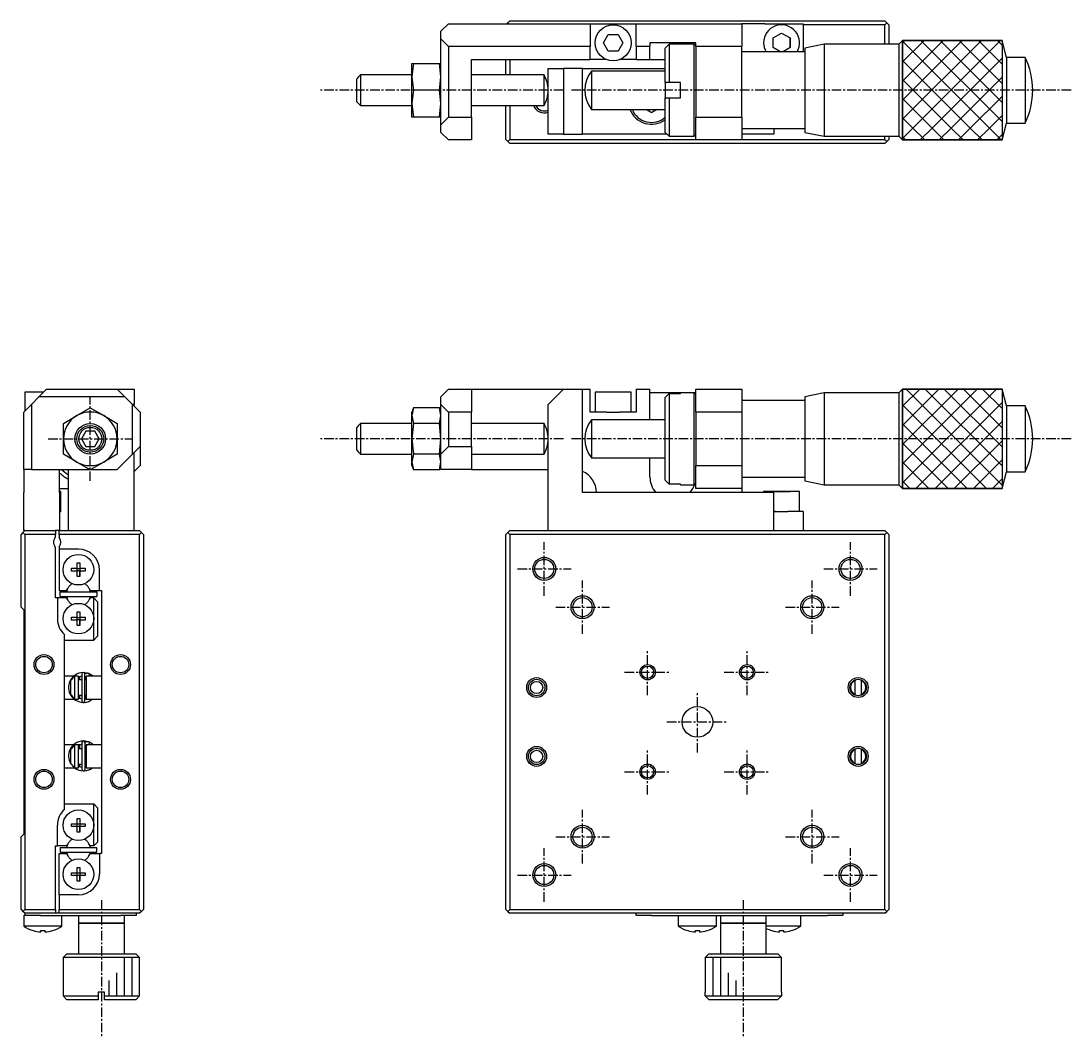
# Model space of a CAD drawing. Extents: x 10 to 361, y 10 to 236.
# Drawn here: x 64 to 201.2, y 103.1 to 236 of the extents above; entities that cross this region are included whole.
import ezdxf

# ---------------------------------------------------------------- set-up
doc = ezdxf.new("R2010")
doc.units = 0
doc.linetypes.add('CENTER', pattern=[2, 1.25, -0.25, 0.25, -0.25])
doc.layers.get('0').update_dxf_attribs({"linetype": 'CONTINUOUS'})
doc.layers.add('CENTER', color=1, linetype='CENTER')

msp = doc.modelspace()

# ---------------------------------------------------------------- linework, layer by layer
at = {"color": 7, "linetype": 'CONTINUOUS'}
for p, q in [((127.599996, 235.75), (127.849996, 236)), ((127.849996, 236), (176.849996, 236)), ((176.849996, 236), (177.099996, 235.75)), ((118.849996, 234.65), (119.849996, 235.65)), ((118.849996, 233.65), (118.849996, 234.65)), ((119.849996, 235.65), (138.349996, 235.65)), ((127.499996, 235.65), (127.599996, 235.75)), ((127.599996, 235.75), (127.699996, 235.65)), ((138.349996, 235.65), (138.349996, 232.65)), ((138.349996, 235.65), (144.349996, 235.65)), ((144.349996, 235.65), (158.149996, 235.65)), ((144.349996, 232.65), (144.349996, 235.65)), ((158.149996, 235.65), (158.149996, 232.65)), ((161.149996, 235.65), (158.149996, 235.65)), ((161.149996, 235.65), (166.149996, 235.65)), ((166.149996, 235.65), (166.149996, 231.95)), ((176.849996, 235.5), (166.149996, 235.5)), ((176.849996, 235.5), (177.099996, 235.75)), ((176.849996, 232.949996), (176.849996, 235.5)), ((177.099996, 235.75), (177.349996, 235.5)), ((177.349996, 235.5), (177.349996, 232.949996)), ((118.849996, 230.45), (118.849996, 233.65)), ((118.849996, 233.65), (119.849996, 232.65)), ((140.079826, 233.15), (140.714911, 234.25)), ((140.714911, 234.25), (141.985082, 234.25)), ((141.985082, 234.25), (142.620167, 233.15)), ((162.249997, 233.785085), (163.349997, 234.420171)), ((162.249997, 232.514915), (162.249997, 233.785085)), ((163.349997, 234.420171), (164.449997, 233.785085)), ((164.449997, 233.785085), (164.449997, 232.514915)), ((164.449997, 232.514915), (164.449997, 233.785085)), ((179.150002, 233.449999), (178.65, 232.949996)), ((179.150002, 233.449999), (192.150003, 233.449999)), ((179.150002, 220.450001), (179.150002, 233.449999)), ((192.739491, 231.25), (192.150003, 233.449999)), ((192.150003, 233.449999), (192.150003, 220.450001)), ((119.849996, 232.65), (119.849996, 223.45)), ((138.349996, 232.65), (119.849996, 232.65)), ((138.349996, 230.95), (138.349996, 232.65)), ((140.714911, 232.05), (140.079826, 233.15)), ((141.985082, 232.05), (140.714911, 232.05)), ((142.620167, 233.15), (141.985082, 232.05)), ((144.349996, 232.65), (144.349996, 230.95)), ((146.149996, 232.65), (144.349996, 232.65)), ((152.149996, 233.15), (146.149996, 233.15)), ((146.149996, 233.15), (146.149996, 232.65)), ((146.149996, 230.95), (146.149996, 232.65)), ((148.649996, 232.95), (148.149996, 232.45)), ((148.149996, 227.95), (148.149996, 232.45)), ((148.649996, 232.95), (148.649996, 227.95)), ((151.949996, 232.95), (148.649996, 232.95)), ((151.949997, 220.95), (151.949996, 232.95)), ((152.149996, 232.75), (151.949996, 232.95)), ((152.149996, 232.65), (152.149996, 233.15)), ((158.149996, 232.65), (152.149996, 232.65)), ((152.149996, 232.65), (152.149996, 223.45)), ((158.149996, 223.45), (158.149996, 232.65)), ((166.399996, 231.95), (158.149996, 231.95)), ((163.228457, 231.95), (162.249997, 232.514915)), ((162.249997, 232.514915), (163.228457, 231.95)), ((164.449997, 232.514915), (163.471536, 231.95)), ((163.471536, 231.95), (164.449997, 232.514915)), ((168.899995, 232.949996), (166.399996, 232.449997)), ((166.399996, 232.449997), (166.399996, 221.450003)), ((168.899995, 232.949996), (168.899995, 220.950004)), ((178.65, 232.949996), (168.899995, 232.949996)), ((178.65, 232.949996), (178.65, 220.950004)), ((115.247069, 230.45), (115.049996, 228.7)), ((115.049996, 230.45), (115.247069, 230.45)), ((115.049996, 228.7), (115.049996, 230.45)), ((115.247069, 230.45), (118.652924, 230.45)), ((118.849996, 228.7), (118.652924, 230.45)), ((118.652924, 230.45), (118.849996, 230.45)), ((118.849996, 228.95), (118.849996, 230.45)), ((122.849996, 230.95), (138.349996, 230.95)), ((122.849996, 223.45), (122.849996, 230.95)), ((127.349996, 228.95), (127.349996, 230.95)), ((127.849996, 230.95), (127.849996, 228.95)), ((140.523861, 230.95), (138.349996, 230.95)), ((144.349996, 230.95), (142.176132, 230.95)), ((144.349996, 230.95), (146.149996, 230.95)), ((146.149996, 230.95), (148.149996, 230.95)), ((192.739491, 231.25), (192.739491, 222.65)), ((195.150002, 231.25), (192.739491, 231.25)), ((195.150002, 231.25), (195.150002, 222.65)), ((132.849997, 221.2), (132.849997, 229.8)), ((132.849997, 229.8), (134.849997, 229.8)), ((134.849997, 229.8), (134.849997, 221.2)), ((137.349997, 229.8), (134.849997, 229.8)), ((137.349997, 221.2), (137.349997, 229.8)), ((137.349997, 229.8), (148.149996, 229.8)), ((138.527505, 229.449996), (138.527505, 224.450004)), ((148.149996, 229.449996), (138.527505, 229.449996)), ((108.099997, 228.7), (107.849997, 228.45)), ((107.849997, 226.95), (107.849997, 228.45)), ((108.349997, 228.95), (108.099997, 228.7)), ((108.349997, 228.95), (108.349997, 226.95)), ((115.049977, 228.95), (108.349997, 228.95)), ((115.049996, 228.7), (115.247069, 226.95)), ((115.049996, 225.2), (115.049996, 228.7)), ((118.652924, 226.95), (118.849996, 228.7)), ((118.849996, 224.95), (118.849996, 228.95)), ((132.314098, 228.95), (122.850016, 228.95)), ((132.314098, 226.95), (132.314098, 228.950005)), ((132.314098, 226.95), (132.314098, 228.95)), ((148.149996, 227.950072), (148.149996, 226.949966)), ((148.649996, 227.95), (148.149996, 227.95)), ((150.149996, 227.95), (148.649996, 227.95)), ((150.149997, 225.95), (150.149996, 227.95)), ((107.849997, 225.45), (107.849997, 226.95)), ((108.349997, 226.95), (108.349997, 224.95)), ((115.247069, 226.95), (115.049996, 225.2)), ((118.652924, 226.95), (115.247069, 226.95)), ((118.849996, 225.2), (118.652924, 226.95)), ((132.314098, 224.949995), (132.314098, 226.95)), ((132.314098, 224.95), (132.314098, 226.95)), ((148.149996, 226.949966), (148.149996, 225.95)), ((107.849997, 225.45), (108.099997, 225.2)), ((108.099997, 225.2), (108.349997, 224.95)), ((108.349997, 224.95), (115.049977, 224.95)), ((115.049996, 225.2), (115.247069, 223.45)), ((115.049996, 223.45), (115.049996, 225.2)), ((118.652924, 223.45), (118.849996, 225.2)), ((118.849996, 223.45), (118.849996, 224.95)), ((122.850016, 224.95), (132.314098, 224.95)), ((127.349996, 220.5), (127.349996, 224.95)), ((127.849996, 224.95), (127.849996, 220.5)), ((148.149997, 221.45), (148.149997, 225.95)), ((148.149997, 225.95), (148.649997, 225.95)), ((148.649997, 225.95), (148.649997, 220.95)), ((148.649997, 225.95), (150.149997, 225.95)), ((138.527505, 224.450004), (148.149996, 224.450004)), ((146.349997, 224.056624), (145.668643, 224.450004)), ((145.668643, 224.450004), (146.349997, 224.056624)), ((147.03135, 224.450004), (146.349997, 224.056624)), ((146.349997, 224.056624), (147.03135, 224.450004)), ((115.247069, 223.45), (115.049996, 223.45)), ((118.652924, 223.45), (115.247069, 223.45)), ((118.849996, 223.45), (118.652924, 223.45)), ((118.849996, 222.45), (118.849996, 223.45)), ((119.849996, 223.45), (118.849996, 222.45)), ((118.849996, 221.45), (118.849996, 222.45)), ((119.849996, 223.45), (122.849996, 223.45)), ((122.849996, 223.45), (122.849996, 220.45)), ((152.149996, 220.45), (152.149996, 223.45)), ((152.149996, 223.45), (158.149996, 223.45)), ((158.149996, 223.45), (158.149996, 220.45)), ((192.150003, 220.450001), (192.739491, 222.65)), ((192.739491, 222.65), (195.150002, 222.65)), ((119.849996, 220.45), (118.849996, 221.45)), ((134.849997, 221.2), (132.849997, 221.2)), ((134.849997, 221.2), (137.349997, 221.2)), ((148.399997, 221.2), (137.349997, 221.2)), ((148.149997, 221.45), (148.649997, 220.95)), ((148.649997, 220.95), (151.949997, 220.95)), ((151.949997, 220.95), (152.149997, 221.15)), ((158.149996, 221.95), (166.399996, 221.95)), ((162.349996, 221.2), (158.149996, 221.2)), ((162.349996, 221.95), (162.349996, 221.2)), ((166.399996, 221.450003), (168.899995, 220.950004)), ((168.899995, 220.950004), (178.65, 220.950004)), ((176.849996, 220.5), (176.849996, 220.950004)), ((177.349996, 220.950004), (177.349996, 220.5)), ((178.65, 220.950004), (179.150002, 220.450001)), ((122.849996, 220.45), (119.849996, 220.45)), ((127.599996, 220.25), (127.349996, 220.5)), ((127.849996, 220.5), (127.599996, 220.25)), ((127.849996, 220), (127.599996, 220.25)), ((127.849996, 220.5), (152.149996, 220.5)), ((176.849996, 220), (127.849996, 220)), ((158.149996, 220.45), (152.149996, 220.45)), ((158.149996, 220.5), (176.849996, 220.5)), ((177.099996, 220.25), (176.849996, 220.5)), ((177.099996, 220.25), (176.849996, 220)), ((177.349996, 220.5), (177.099996, 220.25)), ((192.150003, 220.450001), (179.150002, 220.450001)), ((66.35, 186.9), (67.35, 187.9)), ((67.35, 187.9), (76.55, 187.9)), ((76.55, 187.9), (77.55, 186.9)), ((76.55, 187.9), (78.8, 187.9)), ((78.8, 187.9), (78.8, 185.9)), ((119.849996, 187.9), (118.849996, 186.9)), ((119.849996, 187.9), (122.849996, 187.9)), ((122.849996, 187.9), (122.849996, 184.9)), ((122.849996, 187.9), (134.849997, 187.9)), ((134.849997, 187.9), (132.849997, 185.9)), ((134.849997, 187.9), (137.349997, 187.9)), ((137.349997, 187.9), (138.349996, 187.9)), ((137.349997, 174.4), (137.349997, 187.9)), ((138.349996, 184.9), (138.349996, 187.9)), ((144.349996, 187.9), (144.349996, 184.9)), ((144.349996, 187.9), (146.149996, 187.9)), ((146.149996, 183.899996), (146.149996, 187.9)), ((152.149996, 184.9), (152.149996, 187.9)), ((152.149996, 187.9), (158.149996, 187.9)), ((158.149996, 187.9), (158.149996, 184.9)), ((179.150002, 187.899999), (178.65, 187.399996)), ((179.150002, 187.899999), (192.150003, 187.899999)), ((179.150002, 174.900001), (179.150002, 187.899999)), ((192.739491, 185.7), (192.150003, 187.899999)), ((192.150003, 187.899999), (192.150003, 174.900001)), ((66.95, 187.5), (64.5, 187.5)), ((64.5, 187.5), (64.5, 185.05)), ((66.35, 186.9), (65.35, 185.9)), ((77.55, 186.9), (66.35, 186.9)), ((78.55, 185.9), (77.55, 186.9)), ((118.849996, 185.9), (118.849996, 186.9)), ((143.699996, 187.5), (138.999996, 187.5)), ((138.999996, 187.5), (138.999996, 184.9)), ((143.699996, 184.9), (143.699996, 187.5)), ((150.149996, 187.4), (146.149996, 187.4)), ((148.149996, 175.991673), (148.149996, 186.808327)), ((148.149997, 186.808327), (148.649997, 187.31608)), ((148.149997, 186.043559), (148.149997, 186.808327)), ((148.649996, 187.31608), (148.649996, 175.48392)), ((148.649997, 187.31608), (150.149997, 187.31608)), ((150.149996, 187.31608), (150.149996, 187.4)), ((150.149996, 187.31608), (150.149996, 187.4)), ((151.949996, 187.4), (150.149996, 187.4)), ((152.149996, 187.4), (151.949996, 187.4)), ((151.949996, 175.4), (151.949996, 187.4)), ((152.149996, 187.2), (151.949996, 187.4)), ((168.899995, 187.399996), (166.399996, 186.899997)), ((166.399996, 186.899997), (166.399996, 175.900003)), ((168.899995, 187.399996), (168.899995, 175.400004)), ((178.65, 187.399996), (168.899995, 187.399996)), ((178.65, 187.399996), (178.65, 175.400004)), ((65.35, 185.9), (64.35, 184.9)), ((65.35, 185.9), (65.35, 177.4)), ((71.3, 184.431089), (73.05, 185.441452)), ((73.05, 185.441452), (74.8, 184.431089)), ((78.55, 179.4), (78.55, 185.9)), ((79.55, 184.9), (78.55, 185.9)), ((78.8, 185.9), (78.55, 185.9)), ((78.8, 185.65), (78.8, 185.9)), ((115.247069, 185.441452), (115.049996, 184.431089)), ((115.247069, 185.441452), (115.049996, 184.9)), ((118.652924, 185.441452), (115.247069, 185.441452)), ((118.849996, 184.431089), (118.652924, 185.441452)), ((118.849996, 184.9), (118.652924, 185.441452)), ((119.849996, 184.9), (118.849996, 185.9)), ((118.849996, 183.4), (118.849996, 185.9)), ((132.849997, 169.4), (132.849997, 185.9)), ((166.399996, 186.4), (158.149996, 186.4)), ((192.739491, 185.7), (192.739491, 177.1)), ((195.150002, 185.7), (192.739491, 185.7)), ((195.150002, 185.7), (195.150002, 177.1)), ((64.35, 177.4), (64.35, 184.9)), ((69.55, 183.420726), (71.3, 184.431089)), ((74.8, 184.431089), (76.55, 183.420726)), ((79.55, 184.9), (79.55, 180.4)), ((115.049996, 184.431089), (115.049996, 184.9)), ((115.049996, 184.431089), (115.247069, 183.420726)), ((115.049996, 181.4), (115.049996, 184.431089)), ((118.652924, 183.420726), (118.849996, 184.431089)), ((122.849996, 184.9), (119.849996, 184.9)), ((119.849996, 184.9), (119.849996, 180.4)), ((122.849996, 180.4), (122.849996, 184.9)), ((140.523861, 184.9), (138.349996, 184.9)), ((138.527505, 183.899996), (138.527505, 178.900004)), ((148.149996, 183.899996), (138.527505, 183.899996)), ((140.523861, 184.9), (142.176132, 184.9)), ((144.349996, 184.9), (142.176132, 184.9)), ((158.149996, 184.9), (152.149996, 184.9)), ((152.149996, 184.9), (152.149996, 177.9)), ((158.149996, 184.9), (158.149996, 177.9)), ((69.55, 181.4), (69.55, 183.420726)), ((76.55, 183.420726), (76.55, 181.4)), ((108.099997, 183.15), (107.849997, 182.9)), ((107.849997, 179.9), (107.849997, 182.9)), ((108.349997, 183.4), (108.099997, 183.15)), ((108.349997, 183.4), (108.349997, 179.4)), ((115.049977, 183.4), (108.349997, 183.4)), ((115.247069, 183.420726), (115.049996, 181.4)), ((118.652924, 183.420726), (115.247069, 183.420726)), ((118.849996, 181.4), (118.652924, 183.420726)), ((118.849996, 179.4), (118.849996, 183.4)), ((132.314098, 183.4), (122.850016, 183.4)), ((132.314098, 179.399995), (132.314098, 183.400005)), ((132.314098, 179.4), (132.314098, 183.4)), ((69.55, 179.379274), (69.55, 181.4)), ((72.47265, 182.4), (71.895299, 181.4)), ((71.895299, 181.4), (72.47265, 180.4)), ((73.62735, 182.4), (72.47265, 182.4)), ((74.204701, 181.4), (73.62735, 182.4)), ((73.62735, 180.4), (74.204701, 181.4)), ((76.55, 181.4), (76.55, 179.379274)), ((115.049996, 181.4), (115.247069, 179.379274)), ((115.049996, 178.368911), (115.049996, 181.4)), ((118.652924, 179.379274), (118.849996, 181.4)), ((72.47265, 180.4), (73.62735, 180.4)), ((78.55, 179.4), (79.55, 180.4)), ((79.55, 180.4), (79.55, 177.9)), ((107.849997, 179.9), (108.099997, 179.65)), ((118.849996, 179.4), (119.849996, 180.4)), ((119.849996, 180.4), (122.849996, 180.4)), ((122.849996, 180.4), (122.849996, 177.4)), ((71.3, 178.368911), (69.55, 179.379274)), ((73.05, 177.358548), (71.3, 178.368911)), ((74.8, 178.368911), (73.05, 177.358548)), ((76.55, 179.379274), (74.8, 178.368911)), ((76.55, 177.4), (78.55, 179.4)), ((78.8, 169.4), (78.8, 179.65)), ((108.099997, 179.65), (108.349997, 179.4)), ((108.349997, 179.4), (115.049977, 179.4)), ((115.247069, 179.379274), (115.049996, 178.368911)), ((115.049996, 178.368911), (115.247069, 177.358548)), ((115.049996, 177.9), (115.049996, 178.368911)), ((118.652924, 179.379274), (115.247069, 179.379274)), ((118.849996, 178.368911), (118.652924, 179.379274)), ((118.652924, 177.358548), (118.849996, 178.368911)), ((118.849996, 177.4), (118.849996, 179.4)), ((122.850016, 179.4), (132.314098, 179.4)), ((138.527505, 178.900004), (148.149996, 178.900004)), ((146.149996, 176.4), (146.149996, 178.900004)), ((65.35, 177.4), (64.35, 177.4)), ((64.35, 177.4), (64.35, 174.4)), ((65.35, 177.4), (72.978203, 177.4)), ((69.05, 174.4), (69.05, 177.4)), ((70.2, 169.4), (70.2, 177.4)), ((73.121797, 177.4), (76.55, 177.4)), ((78.8, 177.15), (79.55, 177.9)), ((115.049996, 177.9), (115.247069, 177.358548)), ((118.652924, 177.358548), (115.247069, 177.358548)), ((118.652924, 177.358548), (118.849996, 177.9)), ((122.849996, 177.4), (118.849996, 177.4)), ((122.849996, 177.4), (132.849997, 177.4)), ((152.149996, 177.9), (158.149996, 177.9)), ((152.149996, 174.9), (152.149996, 177.9)), ((158.149996, 177.9), (158.149996, 174.9)), ((192.150003, 174.900001), (192.739491, 177.1)), ((192.739491, 177.1), (195.150002, 177.1)), ((148.149997, 175.991673), (148.149997, 176.756441)), ((148.649997, 175.48392), (148.149997, 175.991673)), ((151.949996, 175.4), (152.149996, 175.6)), ((158.149996, 176.4), (166.399996, 176.4)), ((166.399996, 175.900003), (168.899995, 175.400004)), ((64.35, 169.4), (64.35, 174.4)), ((69.05, 174.9), (70.2, 174.9)), ((69.2, 174.5), (69.05, 174.5)), ((69.05, 174.4), (69.05, 169.4)), ((69.2, 171.9), (69.2, 174.5)), ((162.349996, 174.4), (137.349997, 174.4)), ((150.149997, 175.48392), (148.649997, 175.48392)), ((150.149996, 175.4), (150.149996, 175.48392)), ((150.149996, 175.4), (150.149996, 175.48392)), ((150.149996, 175.4), (151.949996, 175.4)), ((158.149996, 174.9), (152.149996, 174.9)), ((165.699997, 174.5), (160.999997, 174.5)), ((165.699997, 174.5), (160.999997, 174.5)), ((160.999997, 174.5), (160.999997, 174.4)), ((162.249997, 174.5), (163.349997, 174.5)), ((163.349997, 174.5), (162.249997, 174.5)), ((162.349996, 169.4), (162.349996, 174.4)), ((164.449997, 174.5), (163.349997, 174.5)), ((163.349997, 174.5), (164.449997, 174.5)), ((165.699996, 171.9), (165.699997, 174.5)), ((168.899995, 175.400004), (178.65, 175.400004)), ((178.65, 175.400004), (179.150002, 174.900001)), ((192.150003, 174.900001), (179.150002, 174.900001)), ((69.05, 171.9), (69.2, 171.9)), ((69.05, 171.9), (69.2, 171.9)), ((162.523861, 171.9), (162.349996, 171.9)), ((162.349996, 171.9), (162.523861, 171.9)), ((162.523861, 171.9), (164.176132, 171.9)), ((166.149996, 171.9), (164.176132, 171.9)), ((166.149996, 171.9), (166.149996, 169.4)), ((64.25, 169.15), (64, 168.9)), ((64, 159.4), (64, 168.9)), ((64.25, 169.15), (64.5, 169.4)), ((64.5, 168.9), (64.25, 169.15)), ((64.5, 169.4), (64.35, 169.4)), ((64.5, 169.4), (68.5, 169.4)), ((64.5, 168.9), (64.5, 119.9)), ((68.5, 168.9), (64.5, 168.9)), ((69, 169.4), (68.5, 169.4)), ((68.5, 169.4), (68.5, 168.9)), ((68.5, 168.561438), (68.5, 168.9)), ((69, 169.4), (79.5, 169.4)), ((69, 168.9), (69, 169.4)), ((69, 168.9), (69, 168.5)), ((79.5, 168.9), (69, 168.9)), ((79.5, 169.4), (79.75, 169.15)), ((79.75, 169.15), (79.5, 168.9)), ((79.5, 119.9), (79.5, 168.9)), ((80, 168.9), (79.75, 169.15)), ((80, 168.9), (80, 119.9)), ((127.599996, 169.15), (127.349996, 168.9)), ((127.349996, 119.9), (127.349996, 168.9)), ((127.849996, 169.4), (127.599996, 169.15)), ((127.849996, 168.9), (127.599996, 169.15)), ((127.849996, 169.4), (176.849996, 169.4)), ((127.849996, 168.9), (127.849996, 119.9)), ((176.849996, 168.9), (127.849996, 168.9)), ((177.099996, 169.15), (176.849996, 169.4)), ((177.099996, 169.15), (176.849996, 168.9)), ((176.849996, 119.9), (176.849996, 168.9)), ((177.349996, 168.9), (177.099996, 169.15)), ((177.349996, 168.9), (177.349996, 119.9)), ((68.5, 160.6), (68.5, 167.238562)), ((69, 167.3), (69, 167)), ((71.5, 167), (69, 167)), ((69, 167), (69, 161.6)), ((71.32, 165.186361), (71.68, 165.186361)), ((71.32, 164.48), (71.32, 165.186361)), ((71.68, 165.186361), (71.68, 164.48)), ((71.68, 165.186361), (71.68, 164.48)), ((70.613639, 164.12), (70.613639, 164.48)), ((70.613639, 164.48), (71.32, 164.48)), ((71.32, 164.12), (70.613639, 164.12)), ((71.330372, 164.469628), (71.32, 164.48)), ((71.330372, 164.130372), (71.32, 164.12)), ((71.32, 163.413639), (71.32, 164.12)), ((71.68, 163.413639), (71.32, 163.413639)), ((71.330372, 164.130372), (71.330372, 164.469628)), ((71.330372, 164.469628), (71.669628, 164.469628)), ((71.669628, 164.130372), (71.330372, 164.130372)), ((71.669628, 164.469628), (71.68, 164.48)), ((71.669628, 164.469628), (71.669628, 164.130372)), ((71.669628, 164.130372), (71.68, 164.12)), ((71.68, 164.48), (72.386361, 164.48)), ((71.68, 164.12), (71.68, 163.413639)), ((72.386361, 164.12), (71.68, 164.12)), ((71.68, 163.413639), (71.68, 164.12)), ((72.386361, 164.48), (72.386361, 164.12)), ((74.25, 161.6), (74.25, 164.25)), ((69.955588, 161.6), (70.125185, 161.89375)), ((72.874815, 161.89375), (73.044412, 161.6)), ((68.75, 160.6), (68.5, 160.6)), ((68.75, 160.6), (68.75, 157.9)), ((69.955588, 160.6), (68.75, 160.6)), ((69, 161.6), (69.955588, 161.6)), ((69.1, 161.4), (73.9, 161.4)), ((69.1, 160.8), (69.1, 161.4)), ((69.1, 160.8), (73.9, 160.8)), ((70.125185, 160.30625), (69.955588, 160.6)), ((73.044412, 160.6), (72.874815, 160.30625)), ((73.044412, 161.6), (74.25, 161.6)), ((73.5, 160.6), (73.044412, 160.6)), ((73.5, 157.9), (73.5, 160.6)), ((73.5, 160.6), (74, 160.1)), ((73.9, 161.4), (73.9, 160.8)), ((74.25, 161.6), (74.5, 161.6)), ((74.5, 161.6), (74.5, 159.4)), ((64, 159.4), (64.35, 159.05)), ((74, 160.1), (74, 155.6)), ((74.5, 159.4), (74.5, 127.2)), ((64.35, 159.05), (64.35, 129.75)), ((70.613639, 157.72), (70.613639, 158.08)), ((70.613639, 158.08), (71.32, 158.08)), ((71.32, 158.786361), (71.68, 158.786361)), ((71.32, 158.08), (71.32, 158.786361)), ((71.330372, 158.069628), (71.32, 158.08)), ((71.330372, 157.730372), (71.32, 157.72)), ((71.330372, 157.730372), (71.330372, 158.069628)), ((71.330372, 158.069628), (71.669628, 158.069628)), ((71.669628, 157.730372), (71.330372, 157.730372)), ((71.669628, 158.069628), (71.68, 158.08)), ((71.669628, 158.069628), (71.669628, 157.730372)), ((71.669628, 157.730372), (71.68, 157.72)), ((71.68, 158.786361), (71.68, 158.08)), ((71.68, 158.786361), (71.68, 158.08)), ((71.68, 158.08), (72.386361, 158.08)), ((72.386361, 158.08), (72.386361, 157.72)), ((73.5, 155.1), (73.5, 157.9)), ((71.32, 157.72), (70.613639, 157.72)), ((71.32, 157.013639), (71.32, 157.72)), ((71.68, 157.013639), (71.32, 157.013639)), ((71.68, 157.72), (71.68, 157.013639)), ((72.386361, 157.72), (71.68, 157.72)), ((71.68, 157.013639), (71.68, 157.72)), ((69.7, 132.979062), (69.7, 155.820938)), ((69.7, 155.1), (73.5, 155.1)), ((74, 155.6), (73.5, 155.1)), ((70.898375, 150.4), (69.7, 150.4)), ((70.5, 149.816515), (71, 150.345683)), ((70.5, 147.983485), (70.5, 149.816515)), ((70.899534, 150.4), (70.899369, 150.4)), ((71, 150.4), (71, 150.345683)), ((71.5, 150.4), (71, 150.4)), ((71, 150.345683), (71, 147.454317)), ((71.499989, 150.314926), (71.952123, 150.446028)), ((71.5, 147.4), (71.5, 150.4)), ((71.95215, 149.9), (71.5, 149.9)), ((71.7, 149.9), (71.7, 150.4)), ((71.95215, 150.658046), (71.95215, 147.158046)), ((72.921029, 150.699002), (72.179486, 150.856727)), ((72.351469, 150.689885), (72.349711, 150.689049)), ((72.383058, 150.703901), (72.351469, 150.689885)), ((72.35215, 147.158046), (72.35215, 150.658046)), ((72.35215, 150.056435), (72.499968, 150.316361)), ((72.5, 149.9), (72.35215, 149.9)), ((72.415296, 150.716321), (72.383058, 150.703901)), ((72.448101, 150.727113), (72.415296, 150.716321)), ((72.481395, 150.736251), (72.448101, 150.727113)), ((72.515096, 150.743715), (72.481395, 150.736251)), ((72.5, 150.4), (72.5, 147.4)), ((74.5, 150.4), (72.5, 150.4)), ((72.54912, 150.749485), (72.515096, 150.743715)), ((72.583386, 150.753548), (72.54912, 150.749485)), ((72.617809, 150.755894), (72.583386, 150.753548)), ((72.652305, 150.756517), (72.617809, 150.755894)), ((72.686791, 150.755416), (72.652305, 150.756517)), ((72.721181, 150.752592), (72.686791, 150.755416)), ((72.755392, 150.748053), (72.721181, 150.752592)), ((72.789339, 150.741809), (72.755392, 150.748053)), ((72.82294, 150.733875), (72.789339, 150.741809)), ((72.819601, 150.411824), (72.813275, 150.4)), ((72.826062, 150.424329), (72.819601, 150.411824)), ((72.856113, 150.72427), (72.82294, 150.733875)), ((72.927827, 150.696089), (72.823805, 150.399982)), ((72.832617, 150.437435), (72.826062, 150.424329)), ((72.839223, 150.451057), (72.832617, 150.437435)), ((72.845838, 150.465106), (72.839223, 150.451057)), ((72.852418, 150.479491), (72.845838, 150.465106)), ((72.858921, 150.494119), (72.852418, 150.479491)), ((72.888774, 150.713017), (72.856113, 150.72427)), ((72.865305, 150.508895), (72.858921, 150.494119)), ((72.871528, 150.523723), (72.865305, 150.508895)), ((72.87755, 150.538508), (72.871528, 150.523723)), ((72.883332, 150.553153), (72.87755, 150.538508)), ((72.888837, 150.567564), (72.883332, 150.553153)), ((72.919164, 150.700863), (72.888774, 150.713017)), ((72.894029, 150.581646), (72.888837, 150.567564)), ((72.898874, 150.59531), (72.894029, 150.581646)), ((72.90334, 150.608465), (72.898874, 150.59531)), ((72.9074, 150.621027), (72.90334, 150.608465)), ((72.911026, 150.632915), (72.9074, 150.621027)), ((72.914194, 150.644052), (72.911026, 150.632915)), ((72.916886, 150.654364), (72.914194, 150.644052)), ((72.919082, 150.663786), (72.916886, 150.654364)), ((72.917832, 150.701144), (72.919824, 150.700489)), ((73.405799, 150.400034), (72.918724, 150.700011)), ((72.920769, 150.672256), (72.919082, 150.663786)), ((72.919824, 150.700489), (72.921303, 150.698644)), ((72.921936, 150.679719), (72.920769, 150.672256)), ((72.921303, 150.698644), (72.922258, 150.695621)), ((72.922576, 150.686128), (72.921936, 150.679719)), ((72.922258, 150.695621), (72.922683, 150.69144)), ((72.922683, 150.69144), (72.922576, 150.686128)), ((172.949996, 149.898389), (172.949996, 149.816515)), ((172.949996, 147.983485), (172.949996, 149.816515)), ((173.749996, 149.816515), (173.749996, 149.898389)), ((173.749996, 149.89781), (173.749996, 147.90219)), ((173.749996, 149.816515), (173.749996, 147.983485)), ((69.7, 147.4), (70.917522, 147.4)), ((71, 147.454317), (70.5, 147.983485)), ((70.917983, 147.4), (70.918089, 147.4)), ((70.918617, 147.4), (70.918738, 147.4)), ((71, 147.454317), (71, 147.4)), ((71, 147.4), (71.5, 147.4)), ((71.952149, 147.370366), (71.499932, 147.500898)), ((71.5, 147.9), (71.95215, 147.9)), ((71.7, 147.424524), (71.7, 147.9)), ((72.174127, 146.959274), (72.274916, 146.962913)), ((72.35215, 147.9), (72.5, 147.9)), ((72.499961, 147.499736), (72.35215, 147.759658)), ((72.50021, 147.396816), (72.352153, 147.370048)), ((72.5, 147.4), (74.5, 147.4)), ((72.513234, 147.399892), (72.50021, 147.396816)), ((72.860206, 147.093134), (72.861344, 147.093503)), ((72.861344, 147.093503), (72.862365, 147.093837)), ((72.862365, 147.093837), (72.863651, 147.094259)), ((72.863651, 147.094259), (72.865321, 147.094812)), ((72.865321, 147.094812), (72.866933, 147.09535)), ((72.866933, 147.09535), (72.870148, 147.096435)), ((72.870148, 147.096435), (72.871962, 147.097056)), ((72.871962, 147.097056), (72.87553, 147.098293)), ((72.87553, 147.098293), (72.919164, 147.11523)), ((72.915349, 147.11546), (72.917832, 147.114949)), ((72.917832, 147.114949), (72.917524, 147.11568)), ((72.919164, 147.11523), (72.917832, 147.114949)), ((72.918922, 147.116166), (72.971852, 147.139769)), ((172.949996, 147.983485), (172.949996, 147.901611)), ((173.749996, 147.901611), (173.749996, 147.983485)), ((70.842814, 141.4), (69.7, 141.4)), ((70.5, 140.816515), (71, 141.345683)), ((70.843626, 141.4), (70.843452, 141.4)), ((70.844007, 141.4), (70.843903, 141.4)), ((71, 141.4), (71, 141.345683)), ((71.5, 141.4), (71, 141.4)), ((71, 141.345683), (71, 138.454317)), ((71.499878, 141.3679), (71.962862, 141.50407)), ((71.5, 138.4), (71.5, 141.4)), ((71.7, 141.4), (71.573988, 141.4)), ((71.7, 140.9), (71.7, 141.4)), ((71.96289, 141.716089), (71.96289, 138.216089)), ((72.931768, 141.757045), (72.190225, 141.914769)), ((72.362208, 141.747927), (72.36045, 141.747091)), ((72.393797, 141.761944), (72.362208, 141.747927)), ((72.36289, 138.216089), (72.36289, 141.716089)), ((72.36289, 141.114478), (72.499955, 141.367785)), ((72.426035, 141.774363), (72.393797, 141.761944)), ((72.45884, 141.785155), (72.426035, 141.774363)), ((72.492134, 141.794294), (72.45884, 141.785155)), ((72.525835, 141.801757), (72.492134, 141.794294)), ((72.5, 141.4), (72.5, 138.4)), ((74.5, 141.4), (72.5, 141.4)), ((72.559859, 141.807528), (72.525835, 141.801757)), ((72.594125, 141.811591), (72.559859, 141.807528)), ((72.567652, 141.40009), (72.749019, 141.400032)), ((72.628548, 141.813936), (72.594125, 141.811591)), ((72.663045, 141.81456), (72.628548, 141.813936)), ((72.69753, 141.813458), (72.663045, 141.81456)), ((72.73192, 141.810635), (72.69753, 141.813458)), ((72.766131, 141.806096), (72.73192, 141.810635)), ((72.800078, 141.799852), (72.766131, 141.806096)), ((72.79087, 141.405027), (72.786693, 141.4)), ((72.795418, 141.411098), (72.79087, 141.405027)), ((72.800308, 141.418175), (72.795418, 141.411098)), ((72.938567, 141.754132), (72.79872, 141.39998)), ((72.83368, 141.791918), (72.800078, 141.799852)), ((72.805512, 141.426214), (72.800308, 141.418175)), ((72.810996, 141.435166), (72.805512, 141.426214)), ((72.816727, 141.444976), (72.810996, 141.435166)), ((72.82267, 141.455585), (72.816727, 141.444976)), ((72.828788, 141.466926), (72.82267, 141.455585)), ((72.835045, 141.478931), (72.828788, 141.466926)), ((72.866852, 141.782313), (72.83368, 141.791918)), ((72.841401, 141.491525), (72.835045, 141.478931)), ((72.847817, 141.504632), (72.841401, 141.491525)), ((72.854255, 141.518171), (72.847817, 141.504632)), ((72.860675, 141.532058), (72.854255, 141.518171)), ((72.867036, 141.546209), (72.860675, 141.532058)), ((72.899513, 141.771059), (72.866852, 141.782313)), ((72.873301, 141.560537), (72.867036, 141.546209)), ((72.879431, 141.574954), (72.873301, 141.560537)), ((72.885388, 141.589371), (72.879431, 141.574954)), ((72.891135, 141.6037), (72.885388, 141.589371)), ((72.896638, 141.617853), (72.891135, 141.6037)), ((72.901862, 141.631743), (72.896638, 141.617853)), ((72.929903, 141.758905), (72.899513, 141.771059)), ((72.906776, 141.645285), (72.901862, 141.631743)), ((72.911349, 141.658395), (72.906776, 141.645285)), ((72.915554, 141.670994), (72.911349, 141.658395)), ((72.919364, 141.683004), (72.915554, 141.670994)), ((72.922756, 141.694351), (72.919364, 141.683004)), ((72.925709, 141.704966), (72.922756, 141.694351)), ((72.928206, 141.714783), (72.925709, 141.704966)), ((72.93023, 141.723743), (72.928206, 141.714783)), ((72.928571, 141.759187), (72.930516, 141.758565)), ((73.482592, 141.400051), (72.929463, 141.758054)), ((72.93177, 141.73179), (72.93023, 141.723743)), ((72.930516, 141.758565), (72.931975, 141.756816)), ((72.932815, 141.738874), (72.93177, 141.73179)), ((72.931975, 141.756816), (72.932939, 141.753952)), ((72.93336, 141.744953), (72.932815, 141.738874)), ((72.932939, 141.753952), (72.933402, 141.74999)), ((72.933402, 141.74999), (72.93336, 141.744953)), ((70.5, 138.983485), (70.5, 140.816515)), ((71.96289, 140.9), (71.5, 140.9)), ((72.5, 140.9), (72.36289, 140.9)), ((172.949996, 140.898389), (172.949996, 140.816515)), ((172.949996, 138.983485), (172.949996, 140.816515)), ((173.749996, 140.816515), (173.749996, 140.898389)), ((173.749996, 140.89781), (173.749996, 138.90219)), ((173.749996, 140.816515), (173.749996, 138.983485)), ((70.483868, 138.976589), (71.004004, 138.399493)), ((71, 138.454317), (70.5, 138.983485)), ((71.962888, 138.428408), (71.499947, 138.563966)), ((71.5, 138.9), (71.96289, 138.9)), ((71.7, 138.486004), (71.7, 138.9)), ((72.36289, 138.9), (72.5, 138.9)), ((72.499973, 138.564381), (72.36289, 138.8177)), ((172.949996, 138.983485), (172.949996, 138.901611)), ((173.749996, 138.901611), (173.749996, 138.983485)), ((69.7, 138.4), (71, 138.4)), ((71, 138.454317), (71, 138.4)), ((71, 138.4), (71.5, 138.4)), ((72.184866, 138.017316), (72.285655, 138.020955)), ((72.50008, 138.452382), (72.362892, 138.42809)), ((72.5, 138.4), (74.5, 138.4)), ((72.870945, 138.151177), (72.872083, 138.151546)), ((72.872083, 138.151546), (72.873105, 138.151879)), ((72.873105, 138.151879), (72.87439, 138.152301)), ((72.87439, 138.152301), (72.87606, 138.152854)), ((72.87606, 138.152854), (72.877672, 138.153392)), ((72.877672, 138.153392), (72.880887, 138.154478)), ((72.880887, 138.154478), (72.882701, 138.155098)), ((72.882701, 138.155098), (72.886269, 138.156335)), ((72.886269, 138.156335), (72.929903, 138.173273)), ((72.926088, 138.173503), (72.928571, 138.172991)), ((72.928571, 138.172991), (72.928264, 138.173723)), ((72.929903, 138.173273), (72.928571, 138.172991)), ((72.929661, 138.174209), (72.982591, 138.197811)), ((69.7, 133.7), (73.5, 133.7)), ((73.5, 130.9), (73.5, 133.7)), ((73.5, 133.7), (74, 133.2)), ((74, 133.2), (74, 128.7)), ((71.32, 131.786361), (71.68, 131.786361)), ((71.32, 131.08), (71.32, 131.786361)), ((71.68, 131.786361), (71.68, 131.08)), ((71.68, 131.786361), (71.68, 131.08)), ((68.75, 128.2), (68.75, 130.9)), ((70.613639, 130.72), (70.613639, 131.08)), ((70.613639, 131.08), (71.32, 131.08)), ((71.32, 130.72), (70.613639, 130.72)), ((71.330372, 131.069628), (71.32, 131.08)), ((71.330372, 130.730372), (71.32, 130.72)), ((71.32, 130.013639), (71.32, 130.72)), ((71.330372, 130.730372), (71.330372, 131.069628)), ((71.330372, 131.069628), (71.669628, 131.069628)), ((71.669628, 130.730372), (71.330372, 130.730372)), ((71.669628, 131.069628), (71.68, 131.08)), ((71.669628, 131.069628), (71.669628, 130.730372)), ((71.669628, 130.730372), (71.68, 130.72)), ((71.68, 131.08), (72.386361, 131.08)), ((71.68, 130.72), (71.68, 130.013639)), ((72.386361, 130.72), (71.68, 130.72)), ((71.68, 130.013639), (71.68, 130.72)), ((72.386361, 131.08), (72.386361, 130.72)), ((73.5, 128.2), (73.5, 130.9)), ((64.35, 129.75), (64, 129.4)), ((64, 119.9), (64, 129.4)), ((71.68, 130.013639), (71.32, 130.013639)), ((68.5, 128.2), (68.75, 128.2)), ((68.5, 119.9), (68.5, 128.2)), ((69.955588, 128.2), (68.75, 128.2)), ((69.1, 128), (73.9, 128)), ((69.1, 128), (69.1, 127.4)), ((70.125185, 128.49375), (69.955588, 128.2)), ((73.044412, 128.2), (72.874815, 128.49375)), ((73.5, 128.2), (73.044412, 128.2)), ((74, 128.7), (73.5, 128.2)), ((73.9, 127.4), (73.9, 128)), ((69, 127.2), (69.955588, 127.2)), ((69, 121.8), (69, 127.2)), ((69.1, 127.4), (73.9, 127.4)), ((69.955588, 127.2), (70.125185, 126.90625)), ((72.874815, 126.90625), (73.044412, 127.2)), ((73.044412, 127.2), (74.25, 127.2)), ((74.25, 127.2), (74.25, 124.55)), ((74.5, 127.2), (74.25, 127.2)), ((71.32, 125.386361), (71.68, 125.386361)), ((71.32, 124.68), (71.32, 125.386361)), ((71.68, 125.386361), (71.68, 124.68)), ((71.68, 125.386361), (71.68, 124.68)), ((70.613639, 124.32), (70.613639, 124.68)), ((70.613639, 124.68), (71.32, 124.68)), ((71.32, 124.32), (70.613639, 124.32)), ((71.330372, 124.669628), (71.32, 124.68)), ((71.330372, 124.330372), (71.32, 124.32)), ((71.32, 123.613639), (71.32, 124.32)), ((71.68, 123.613639), (71.32, 123.613639)), ((71.330372, 124.330372), (71.330372, 124.669628)), ((71.330372, 124.669628), (71.669628, 124.669628)), ((71.669628, 124.330372), (71.330372, 124.330372)), ((71.669628, 124.669628), (71.68, 124.68)), ((71.669628, 124.669628), (71.669628, 124.330372)), ((71.669628, 124.330372), (71.68, 124.32)), ((71.68, 124.68), (72.386361, 124.68)), ((71.68, 124.32), (71.68, 123.613639)), ((72.386361, 124.32), (71.68, 124.32)), ((71.68, 123.613639), (71.68, 124.32)), ((72.386361, 124.68), (72.386361, 124.32)), ((71.5, 121.8), (69, 121.8)), ((69, 121.8), (69, 119.9)), ((64, 119.9), (64.25, 119.65)), ((64.25, 119.65), (64.5, 119.9)), ((64.5, 119.4), (64.25, 119.65)), ((64.5, 119.9), (68.5, 119.9)), ((68.5, 119.4), (64.5, 119.4)), ((64.55, 119.1), (64.55, 119.4)), ((68.5, 119.9), (68.5, 119.4)), ((69, 119.4), (68.5, 119.4)), ((69, 119.9), (79.5, 119.9)), ((69, 119.4), (69, 119.9)), ((79.5, 119.4), (69, 119.4)), ((79.05, 119.4), (79.05, 119.1)), ((79.5, 119.9), (79.75, 119.65)), ((79.75, 119.65), (79.5, 119.4)), ((80, 119.9), (79.75, 119.65)), ((127.349996, 119.9), (127.599996, 119.65)), ((127.849996, 119.9), (127.599996, 119.65)), ((127.599996, 119.65), (127.849996, 119.4)), ((127.849996, 119.9), (176.849996, 119.9)), ((176.849996, 119.4), (127.849996, 119.4)), ((144.349996, 119.1), (144.349996, 119.4)), ((171.349996, 119.4), (171.349996, 119.1)), ((177.099996, 119.65), (176.849996, 119.9)), ((176.849996, 119.4), (177.099996, 119.65)), ((177.099996, 119.65), (177.349996, 119.9)), ((64.55, 119.1), (64.35, 119.1)), ((64.35, 119.1), (64.35, 117.708343)), ((66.55, 119.1), (64.55, 119.1)), ((66.55, 119.1), (67.925, 119.1)), ((67.925, 119.1), (77.05, 119.1)), ((69.35, 117.708343), (69.35, 119.1)), ((71.5, 119.1), (71.5, 118.1)), ((77.5, 118.1), (71.5, 118.1)), ((71.5, 118.1), (77.5, 118.1)), ((71.5, 118.1), (71.5, 114.1)), ((79.05, 119.1), (77.05, 119.1)), ((77.5, 118.1), (77.5, 119.1)), ((77.5, 114.1), (77.5, 118.1)), ((146.349996, 119.1), (144.349996, 119.1)), ((146.349996, 119.1), (151.274996, 119.1)), ((149.849996, 119.1), (149.849996, 117.708343)), ((151.274996, 119.1), (153.424996, 119.1)), ((153.424996, 119.1), (156.774996, 119.1)), ((154.849996, 117.708343), (154.849996, 119.1)), ((155.349996, 119.1), (155.349996, 118.1)), ((158.349996, 118.1), (155.349996, 118.1)), ((155.349996, 118.1), (158.349996, 118.1)), ((155.349996, 118.1), (155.349996, 114.1)), ((156.774996, 119.1), (158.924996, 119.1)), ((161.349996, 118.1), (158.349996, 118.1)), ((158.349996, 118.1), (161.349996, 118.1)), ((158.924996, 119.1), (162.274996, 119.1)), ((161.349996, 118.1), (161.349996, 119.1)), ((161.349996, 114.1), (161.349996, 118.1)), ((162.274996, 119.1), (164.424996, 119.1)), ((164.424996, 119.1), (169.349996, 119.1)), ((165.849996, 117.708343), (165.849996, 119.1)), ((171.349996, 119.1), (169.349996, 119.1)), ((69.35, 117.708343), (64.35, 117.708343)), ((65.588067, 117.130564), (65.59141, 117.137419)), ((66.59, 117.137419), (67.11, 117.137419)), ((66.59, 116.965047), (66.59, 117.137419)), ((67.11, 117.137419), (67.11, 116.965047)), ((68.10859, 117.137419), (68.111933, 117.130564)), ((152.349996, 117.708343), (149.849996, 117.708343)), ((151.088064, 117.130564), (151.091407, 117.137419)), ((151.088064, 117.130564), (151.091407, 117.137419)), ((152.089996, 117.137419), (152.609996, 117.137419)), ((152.089996, 116.965047), (152.089996, 117.137419)), ((154.849996, 117.708343), (152.349996, 117.708343)), ((152.609996, 117.137419), (152.609996, 116.965047)), ((153.608586, 117.137419), (153.611929, 117.130564)), ((153.608586, 117.137419), (153.611929, 117.130564)), ((163.349996, 117.708343), (161.349996, 117.708343)), ((162.088064, 117.130564), (162.091407, 117.137419)), ((162.088064, 117.130564), (162.091407, 117.137419)), ((163.089996, 117.137419), (163.609996, 117.137419)), ((163.089996, 116.965047), (163.089996, 117.137419)), ((165.849996, 117.708343), (163.349996, 117.708343)), ((163.609996, 117.137419), (163.609996, 116.965047)), ((164.608586, 117.137419), (164.611929, 117.130564)), ((164.608586, 117.137419), (164.611929, 117.130564)), ((70, 114.1), (69.5, 113.6)), ((70, 114.1), (79, 114.1)), ((79.5, 113.6), (79, 114.1)), ((153.849996, 114.1), (153.349996, 113.6)), ((153.849996, 114.1), (162.849996, 114.1)), ((163.349996, 113.6), (162.849996, 114.1)), ((79.5, 113.6), (69.5, 113.6)), ((69.5, 113.6), (69.5, 108.6)), ((79.5, 108.6), (79.5, 113.6)), ((163.349996, 113.6), (153.349996, 113.6)), ((153.349996, 113.6), (153.349996, 109.1)), ((163.349996, 109.1), (163.349996, 113.6)), ((69.5, 108.6), (74.1, 108.6)), ((69.5, 108.6), (70, 108.1)), ((74.9, 109.1), (74.1, 109.1)), ((74.1, 109.1), (74.1, 108.6)), ((74.1, 108.6), (74.1, 108.1)), ((74.9, 108.6), (74.9, 109.1)), ((74.9, 108.6), (79.5, 108.6)), ((74.9, 108.1), (74.9, 108.6)), ((79, 108.1), (79.5, 108.6)), ((153.366022, 109.1), (153.349996, 109.1)), ((153.366022, 109.1), (153.349996, 109.1)), ((153.366022, 108.6), (153.366022, 109.1)), ((153.86781, 108.1), (153.366022, 108.6)), ((153.366022, 108.6), (163.333971, 108.6)), ((163.333971, 108.6), (162.832183, 108.1)), ((163.349996, 109.1), (163.333971, 109.1)), ((163.349996, 109.1), (163.333971, 109.1)), ((163.333971, 109.1), (163.333971, 108.6)), ((74.1, 108.1), (70, 108.1)), ((79, 108.1), (74.9, 108.1)), ((162.832183, 108.1), (153.86781, 108.1)), ((162.832183, 108.1), (153.86781, 108.1))]:
    msp.add_line(p, q, dxfattribs=at)
at = {"color": 3, "linetype": 'CONTINUOUS'}
for p, q in [((179.150002, 233.449999), (179.150002, 220.450001)), ((192.150003, 233.449999), (179.150002, 233.449999)), ((179.150002, 233.150002), (179.449999, 233.449999)), ((179.150002, 230.650002), (181.949999, 233.449999)), ((179.150002, 228.150002), (184.449999, 233.449999)), ((179.150002, 225.650002), (186.949999, 233.449999)), ((179.150002, 223.150002), (189.449999, 233.449999)), ((179.150002, 233.349998), (190.5, 222)), ((180.5, 222), (191.949999, 233.449999)), ((181.550001, 233.449999), (192.150003, 222.849997)), ((184.050001, 233.449999), (192.150003, 225.349997)), ((186.550001, 233.449999), (192.150003, 227.849997)), ((189.050001, 233.449999), (192.150003, 230.349997)), ((191.550001, 233.449999), (192.150003, 232.849997)), ((192.150003, 233.449999), (192.150003, 220.450001)), ((179.150002, 230.849998), (188, 222)), ((183, 222), (192.150003, 231.150003)), ((179.150002, 228.349998), (185.5, 222)), ((185.5, 222), (192.150003, 228.650003)), ((179.150002, 225.849998), (183, 222)), ((188, 222), (192.150003, 226.150003)), ((190.5, 222), (192.150003, 223.650003)), ((179.150002, 223.349998), (180.5, 222)), ((179.150002, 220.650002), (180.5, 222)), ((179.150002, 220.849998), (179.549999, 220.450001)), ((180.5, 222), (182.049999, 220.450001)), ((181.450001, 220.450001), (183, 222)), ((183, 222), (184.549999, 220.450001)), ((183.950001, 220.450001), (185.5, 222)), ((185.5, 222), (187.049999, 220.450001)), ((186.450001, 220.450001), (188, 222)), ((188, 222), (189.549999, 220.450001)), ((188.950001, 220.450001), (190.5, 222)), ((190.5, 222), (192.049999, 220.450001)), ((191.450001, 220.450001), (192.150003, 221.150003)), ((179.150002, 220.450001), (192.150003, 220.450001)), ((179.150002, 187.899999), (179.150002, 174.900001)), ((192.150003, 187.899999), (179.150002, 187.899999)), ((179.150002, 185.650002), (181.399999, 187.899999)), ((179.150002, 183.150002), (183.899999, 187.899999)), ((179.150002, 180.650002), (186.399999, 187.899999)), ((179.150002, 178.150002), (188.899999, 187.899999)), ((179.150002, 175.650002), (191.399999, 187.899999)), ((179.600001, 187.899999), (192.150003, 175.349997)), ((182.100001, 187.899999), (192.150003, 177.849997)), ((184.600001, 187.899999), (192.150003, 180.349997)), ((187.100001, 187.899999), (192.150003, 182.849997)), ((189.600001, 187.899999), (192.150003, 185.349997)), ((192.100001, 187.899999), (192.150003, 187.849997)), ((192.150003, 187.899999), (192.150003, 174.900001)), ((179.150002, 185.849998), (190.099999, 174.900001)), ((180.900001, 174.900001), (192.150003, 186.150003)), ((179.150002, 183.349998), (187.599999, 174.900001)), ((183.400001, 174.900001), (192.150003, 183.650003)), ((185.900001, 174.900001), (192.150003, 181.150003)), ((179.150002, 180.849998), (185.099999, 174.900001)), ((179.150002, 178.349998), (182.599999, 174.900001)), ((188.400001, 174.900001), (192.150003, 178.650003)), ((179.150002, 175.849998), (180.099999, 174.900001)), ((190.900001, 174.900001), (192.150003, 176.150003)), ((179.150002, 174.900001), (192.150003, 174.900001)), ((77.5, 108.6), (77.5, 113.6)), ((78.5, 108.6), (78.5, 113.6)), ((154.349996, 113.6), (154.349996, 108.6)), ((155.349996, 113.6), (155.349996, 108.6)), ((76.5, 108.6), (76.5, 111.6)), ((156.349996, 111.6), (156.349996, 108.6)), ((75.5, 108.6), (75.5, 110.6)), ((157.349996, 110.6), (157.349996, 108.6))]:
    msp.add_line(p, q, dxfattribs=at)
at = {"color": 7, "linetype": 'CONTINUOUS'}
for centre, radius in [((141.349996, 233.15), 2.35), ((73.05, 181.4), 2), ((73.05, 181.4), 1.5), ((71.5, 164.3), 2), ((132.349996, 164.4), 1.25), ((172.349996, 164.4), 1.25), ((137.349996, 159.4), 1.25), ((167.349996, 159.4), 1.25), ((71.5, 157.9), 2), ((67, 151.9), 1.075), ((77, 151.9), 1.075), ((145.849996, 150.9), 0.8), ((158.849996, 150.9), 0.8), ((131.349996, 148.9), 1.075), ((131.349996, 148.9), 0.8), ((173.349996, 148.9), 1.075), ((152.349996, 144.4), 2), ((131.349996, 139.9), 1.075), ((131.349996, 139.9), 0.8), ((173.349996, 139.9), 1.075), ((145.849996, 137.9), 0.8), ((158.849996, 137.9), 0.8), ((67, 136.9), 1.075), ((77, 136.9), 1.075), ((71.5, 130.9), 2), ((137.349996, 129.4), 1.25), ((167.349996, 129.4), 1.25), ((71.5, 124.5), 2), ((132.349996, 124.4), 1.25), ((172.349996, 124.4), 1.25)]:
    msp.add_circle(centre, radius, dxfattribs=at)
at = {"color": 3, "linetype": 'CONTINUOUS'}
for centre, radius in [((73.05, 181.4), 1.75), ((132.349996, 164.4), 1.5), ((172.349996, 164.4), 1.5), ((137.349996, 159.4), 1.5), ((167.349996, 159.4), 1.5), ((67, 151.9), 1.3), ((77, 151.9), 1.3), ((145.849996, 150.9), 1), ((158.849996, 150.9), 1), ((131.349996, 148.9), 1.3), ((173.349996, 148.9), 1.3), ((131.349996, 139.9), 1.3), ((173.349996, 139.9), 1.3), ((145.849996, 137.9), 1), ((158.849996, 137.9), 1), ((67, 136.9), 1.3), ((77, 136.9), 1.3), ((137.349996, 129.4), 1.5), ((167.349996, 129.4), 1.5), ((132.349996, 124.4), 1.5), ((172.349996, 124.4), 1.5)]:
    msp.add_circle(centre, radius, dxfattribs=at)
at = {"color": 7, "linetype": 'CONTINUOUS'}
for centre, radius, start, end in [((163.349997, 233.15), 2.35, 329.293644, 180), ((163.349997, 233.15), 2.35, 180, 210.706356), ((186.405002, 226.95), 9.745001, 333.816209, 26.183791), ((141.650001, 226.95), 3.999997, 141.317811, 218.682189), ((128.849996, 226.95), 4, 0, 30), ((128.849996, 226.95), 4, 330, 0), ((132.349996, 225.5), 1.25, 206.781598, 293.578178), ((146.349996, 225.5), 3, 200.487234, 306.869898), ((146.349997, 225.5), 2.75, 202.44626, 310.885193), ((186.405002, 181.399998), 9.745001, 333.816215, 26.183798), ((73.05, 181.4), 3.5, 120, 180), ((73.05, 181.4), 3.5, 60, 120), ((73.05, 181.4), 3.5, 0, 60), ((141.650001, 181.399997), 3.999997, 141.317795, 218.682173), ((128.849996, 181.4), 4, 0, 30), ((73.05, 181.4), 3.5, 180, 240), ((73.05, 181.4), 3.5, 300, 0), ((128.849996, 181.4), 4, 330, 0), ((73.05, 181.4), 3.5, 240, 300), ((73.05, 181.4), 6, 228.189685, 241.64065), ((73.05, 181.4), 5.5, 226.658242, 238.78963), ((136.149996, 174.4), 3, 0, 66.421822), ((149.149996, 176.4), 3, 180, 221.810315), ((149.149996, 176.4), 3, 318.189685, 341.405562), ((161.149996, 174.9), 3, 180, 189.594068), ((69.25, 167.9), 1, 138.590378, 221.409622), ((68.2, 167.9), 1, 323.130102, 36.869898), ((71.5, 164.25), 2.75, 0, 90), ((71.5, 161.099999), 1.5875, 149.999969, 169.10691), ((71.5, 161.1), 1.5875, 135, 150), ((71.615, 160.98519), 1.75, 121.886504, 135.004406), ((71.5, 161.099999), 1.5875, 120.433182, 134.999974), ((71.5, 161.099999), 1.5875, 45.000026, 59.566818), ((71.385, 160.98519), 1.75, 44.995594, 58.113496), ((71.5, 161.1), 1.5875, 30, 45), ((71.5, 161.099999), 1.5875, 10.89309, 30.000031), ((71.5, 161.099999), 1.5875, 190.893016, 210), ((71.5, 161.099999), 1.5875, 330.000031, 349.106984), ((71.5, 161.1), 1.5875, 210, 225), ((71.5, 161.099999), 1.5875, 224.999974, 239.566737), ((71.615, 161.21481), 1.75, 224.995594, 238.113496), ((71.5, 161.099999), 1.5875, 300.433263, 315.000026), ((71.385, 161.21481), 1.75, 301.886504, 315.004406), ((71.5, 161.1), 1.5875, 315, 330), ((71.5, 157.9), 2.75, 180, 229.114807), ((72.152077, 148.908147), 1.948934, 155.39212257, 269.18267785), ((72.161919, 148.900024), 1.961268, 125.92925448, 155.29610648), ((72.154295, 148.900978), 1.956029, 90.75802723, 125.76480604), ((72.15215, 150.658046), 0.2, 0, 180), ((173.349996, 148.9), 1, 113.578178, 246.421822), ((173.349996, 148.9), 1, 293.578178, 66.421822), ((72.15215, 147.158046), 0.2, 180, 0), ((72.149313, 148.915193), 1.956316, 273.68114225, 309.22615063), ((72.172657, 139.958066), 1.961267, 125.92921791, 155.29606991), ((72.165035, 139.95902), 1.95603, 90.75807348, 125.76485228), ((72.16289, 141.716089), 0.2, 0, 180), ((72.162961, 139.966244), 1.949043, 155.39535754, 210.51504086), ((173.349996, 139.9), 1, 113.578178, 246.421822), ((173.349996, 139.9), 1, 293.578178, 66.421822), ((72.16351, 139.966987), 1.949742, 233.508947, 269.162609), ((72.16289, 138.216089), 0.2, 180, 0), ((72.159588, 139.975324), 1.958431, 273.69077113, 306.43930899), ((71.5, 130.9), 2.75, 130.885193, 180), ((71.5, 127.700001), 1.5875, 120.433263, 135.000026), ((71.615, 127.58519), 1.75, 121.886504, 135.004406), ((71.5, 127.700001), 1.5875, 44.999974, 59.566737), ((71.385, 127.58519), 1.75, 44.995594, 58.113496), ((71.5, 127.700001), 1.5875, 150.000031, 169.106984), ((71.5, 127.7), 1.5875, 135, 150), ((71.5, 127.7), 1.5875, 30, 45), ((71.5, 127.700001), 1.5875, 10.893016, 30), ((71.5, 127.700001), 1.5875, 190.89309, 210), ((71.5, 127.7), 1.5875, 210, 225), ((71.615, 127.81481), 1.75, 224.995594, 238.113496), ((71.5, 127.700001), 1.5875, 225.000026, 239.566818), ((71.5, 127.700001), 1.5875, 300.433182, 314.999974), ((71.385, 127.81481), 1.75, 301.886504, 315.004406), ((71.5, 127.7), 1.5875, 315, 330), ((71.5, 127.700001), 1.5875, 329.999969, 349.10691), ((71.5, 124.55), 2.75, 270, 0), ((66.85, 121.45), 4.5, 236.251011, 253.714157), ((66.85, 121.45), 4.492483, 253.73057, 266.682184), ((66.85, 121.45), 4.492483, 273.317816, 286.26943), ((66.85, 121.45), 4.5, 286.285843, 303.748989), ((152.349996, 121.45), 4.5, 236.251011, 253.714157), ((152.349996, 121.45), 4.492483, 253.73057, 266.682184), ((152.349996, 121.45), 4.492483, 273.317816, 286.26943), ((152.349996, 121.45), 4.5, 286.285843, 303.748989), ((163.349996, 121.45), 4.5, 243.6122, 253.714157), ((163.349996, 121.45), 4.492483, 253.73057, 266.682184), ((163.349996, 121.45), 4.492483, 273.317816, 286.26943), ((163.349996, 121.45), 4.5, 286.285843, 303.748989)]:
    msp.add_arc(centre, radius, start, end, dxfattribs=at)
at = {"color": 3, "linetype": 'CONTINUOUS'}
msp.add_arc((132.349996, 225.5), 1.5, 201.510188, 289.471221, dxfattribs=at)
at = {"layer": 'CENTER', "color": 1, "linetype": 'CENTER'}
for p, q in [((134.849996, 226.95), (102.849997, 226.95)), ((201.150003, 226.95), (135.650004, 226.95)), ((73.05, 175.9), (73.05, 186.9)), ((67.55, 181.4), (78.55, 181.4)), ((134.849996, 181.4), (102.849997, 181.4)), ((201.150003, 181.4), (135.650004, 181.4)), ((132.349996, 160.9), (132.349996, 167.9)), ((172.349996, 160.9), (172.349996, 167.9)), ((128.849996, 164.4), (135.849996, 164.4)), ((168.849996, 164.4), (175.849996, 164.4)), ((137.349996, 155.9), (137.349996, 162.9)), ((167.349996, 155.9), (167.349996, 162.9)), ((133.849996, 159.4), (140.849996, 159.4)), ((163.849996, 159.4), (170.849996, 159.4)), ((145.849996, 147.9), (145.849996, 153.9)), ((158.849996, 147.9), (158.849996, 153.9)), ((142.849996, 150.9), (148.849996, 150.9)), ((155.849996, 150.9), (161.849996, 150.9)), ((152.349996, 140.4), (152.349996, 148.4)), ((148.349996, 144.4), (156.349996, 144.4)), ((145.849996, 134.9), (145.849996, 140.9)), ((158.849996, 134.9), (158.849996, 140.9)), ((142.849996, 137.9), (148.849996, 137.9)), ((155.849996, 137.9), (161.849996, 137.9)), ((137.349996, 125.9), (137.349996, 132.9)), ((167.349996, 125.9), (167.349996, 132.9)), ((133.849996, 129.4), (140.849996, 129.4)), ((163.849996, 129.4), (170.849996, 129.4)), ((132.349996, 120.9), (132.349996, 127.9)), ((172.349996, 120.9), (172.349996, 127.9)), ((128.849996, 124.4), (135.849996, 124.4)), ((168.849996, 124.4), (175.849996, 124.4)), ((74.5, 121.1), (74.5, 103.1)), ((158.349996, 121.1), (158.349996, 103.1))]:
    msp.add_line(p, q, dxfattribs=at)

doc.saveas('drawing.dxf')
